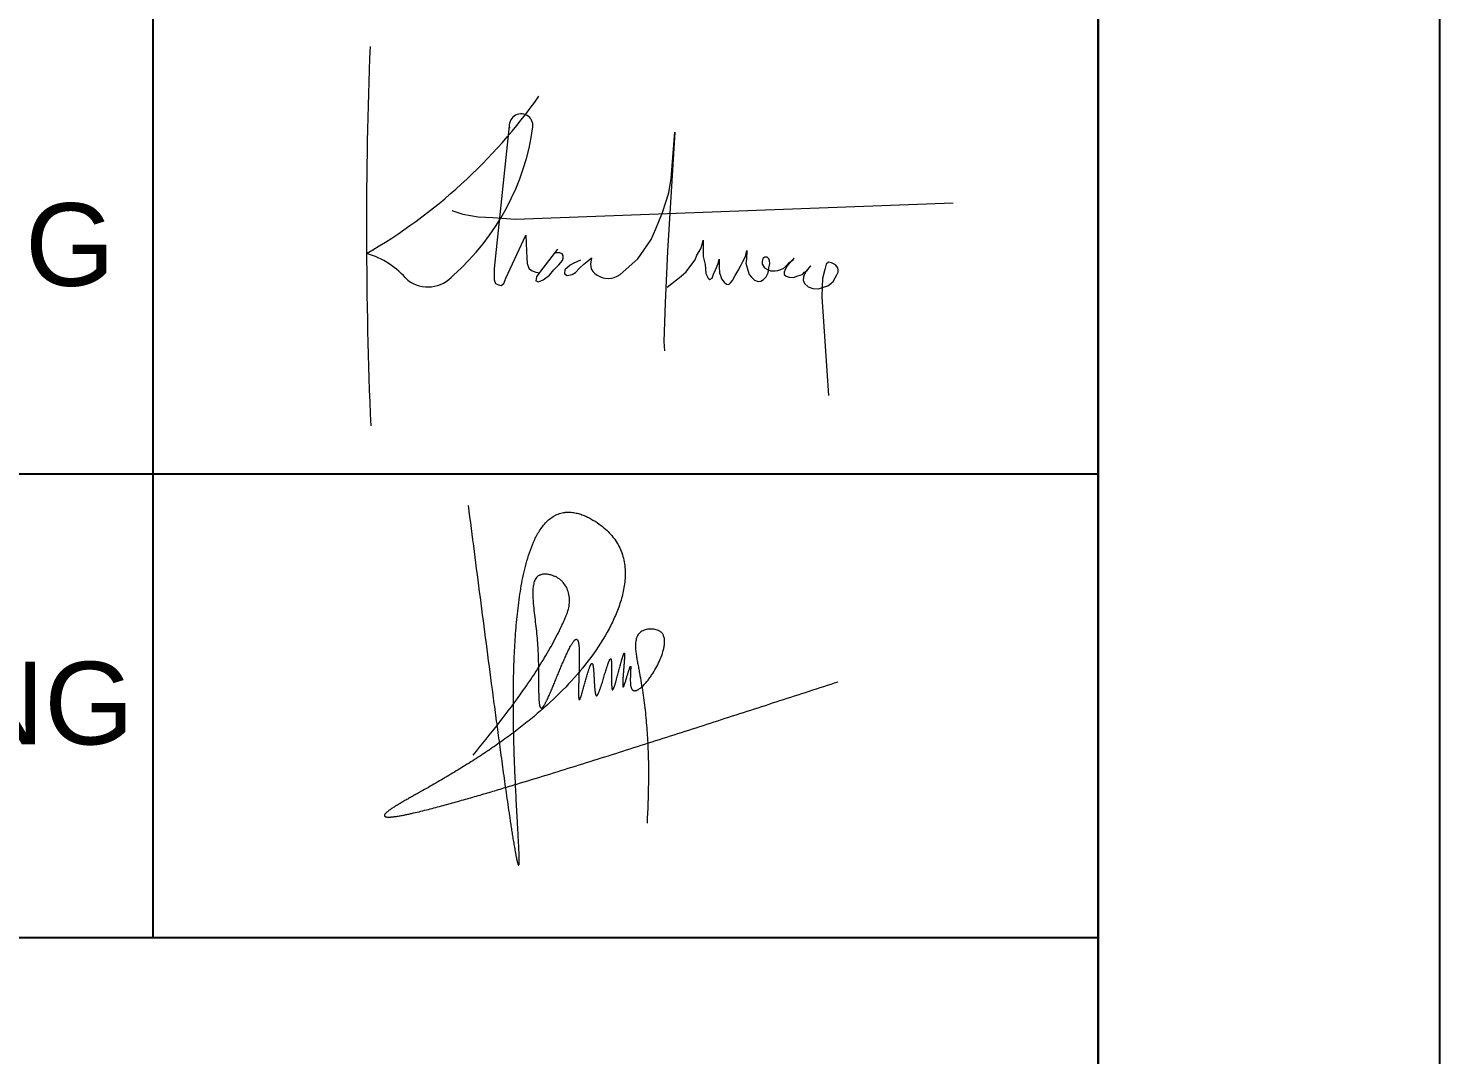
# Model space of a CAD drawing. Header units: millimetres. Extents: x 886808 to 1650903, y -1008069 to 230892.
# Drawn here: x 993824 to 999689, y -503390 to -499125 of the extents above; entities that cross this region are included whole.
import ezdxf

# ---------------------------------------------------------------- set-up
doc = ezdxf.new("R2010")
doc.units = ezdxf.units.MM
for name, color, linetype, lineweight in [('A-Wall', 113, 'Continuous', 30), ('co', 66, 'Continuous', 5), ('G-ANNO-TTLB', 6, 'Continuous', 18), ('hatch', 250, 'Continuous', 0)]:
    doc.layers.add(name, color=color, linetype=linetype, lineweight=lineweight)
doc.layers.add('CUA', color=75, linetype='Continuous')
doc.layers.add('TUONG', color=1, linetype='Continuous')
doc.styles.add('Arial_6', font='arial.ttf', dxfattribs={"height": 1.327769})

msp = doc.modelspace()

# ---------------------------------------------------------------- linework, layer by layer
at = {"layer": 'A-Wall', "linetype": 'Continuous', "transparency": 33554636}
msp.add_line((998270.2, -460913.8), (998270.2, -517271.1), dxfattribs=at)
at = {"layer": 'co', "transparency": 33554636}
for p, q in [((995822.9, -499530.4), (995762.8, -500098)), ((996510.2, -499557.8), (996481, -500051.2)), ((996495.6, -499749.1), (996510.2, -499557.8)), ((996485.8, -499808.8), (996495.6, -499749.1)), ((995849.5, -499918.7), (997667.8, -499851.1)), ((996459, -499890.4), (996485.8, -499808.8)), ((995584.5, -499883.2), (995630.4, -499898.5)), ((995630.4, -499898.5), (995693.2, -499909)), ((995693.2, -499909), (995754.5, -499912.2)), ((995754.5, -499912.2), (995849.5, -499918.7)), ((996432.2, -499958.6), (996459, -499890.4)), ((996412.7, -500002.5), (996432.2, -499958.6)), ((995808.4, -500163.8), (995891.7, -499985.5)), ((995891.7, -499985.5), (995894.1, -500051.4)), ((996382.2, -500047.5), (996412.7, -500002.5)), ((996619.4, -500041.4), (996625, -500023.1)), ((996625, -500023.1), (996628.1, -500006.4)), ((996628.1, -500006.4), (996628.1, -500046.2)), ((995894.1, -500051.4), (995896.4, -500079.6)), ((995896.4, -500079.6), (995897.8, -500103.1)), ((996023.5, -500042.9), (995948.2, -500140.7)), ((996018.3, -500058.9), (996015, -500059.8)), ((996032.5, -500058.4), (996018.3, -500058.9)), ((996029.2, -500108.7), (996043.8, -500090.4)), ((996042.3, -500062.2), (996032.5, -500058.4)), ((996047, -500069.7), (996042.3, -500062.2)), ((996043.8, -500090.4), (996047, -500080.1)), ((996047, -500080.1), (996047, -500069.7)), ((996119.3, -500089.2), (996088.6, -500102.9)), ((996133, -500106.2), (996153.3, -500089.2)), ((996153.3, -500089.2), (996164.2, -500079.8)), ((996164.2, -500079.8), (996160.4, -500105.2)), ((996284.1, -500148.2), (996356.6, -500084.1)), ((996356.6, -500084.1), (996382.2, -500047.5)), ((996481, -500051.2), (996471.2, -500266.8)), ((996569.6, -500122.5), (996594.7, -500087.5)), ((996594.7, -500087.5), (996602.7, -500067.7)), ((996602.7, -500067.7), (996619.4, -500041.4)), ((996628.1, -500046.2), (996628.9, -500074)), ((996628.9, -500074), (996636.9, -500107.4)), ((996690.2, -500103.5), (996695, -500085.2)), ((996695, -500085.2), (996695, -500104.3)), ((996793.7, -500094.7), (996804.9, -500074)), ((996804.9, -500074), (996810.5, -500048.6)), ((996808.1, -500084.4), (996805.7, -500101.1)), ((996810.5, -500048.6), (996808.1, -500084.4)), ((996876.5, -500082), (996874.1, -500093.9)), ((996885.3, -500076.4), (996876.5, -500082)), ((996894.8, -500077.2), (996885.3, -500076.4)), ((996901.2, -500083.6), (996894.8, -500077.2)), ((996904.4, -500092.3), (996901.2, -500083.6)), ((996986.4, -500098.7), (997000.7, -500089.1)), ((997006.3, -500081.2), (996992, -500096.3)), ((997000.7, -500089.1), (997006.3, -500081.2)), ((995762.8, -500098), (995760.8, -500124.1)), ((995760.8, -500124.1), (995760.8, -500149.4)), ((995760.8, -500149.4), (995760.8, -500170.3)), ((995897.8, -500103.1), (995904.4, -500122.9)), ((995904.4, -500122.9), (995914.8, -500131.3)), ((995914.8, -500131.3), (995932.7, -500139.3)), ((995932.7, -500139.3), (995949.6, -500141.2)), ((995948.2, -500140.7), (995936.4, -500158.6)), ((995990.6, -500151.6), (996008, -500129.4)), ((996008, -500129.4), (996029.2, -500108.7)), ((996053.7, -500128.8), (996052.3, -500145.3)), ((996052.3, -500145.3), (996064.1, -500152.4)), ((996076.4, -500109.9), (996053.7, -500128.8)), ((996064.1, -500152.4), (996084.9, -500149.1)), ((996088.6, -500102.9), (996076.4, -500109.9)), ((996084.9, -500149.1), (996097.6, -500140.1)), ((996097.6, -500140.1), (996115.1, -500122.2)), ((996115.1, -500122.2), (996133, -500106.2)), ((996160.4, -500105.2), (996163.7, -500125)), ((996163.7, -500125), (996170.3, -500136.4)), ((996170.3, -500136.4), (996178.3, -500144.4)), ((996178.3, -500144.4), (996187.8, -500151)), ((996271.8, -500155.2), (996284.1, -500148.2)), ((996537.5, -500155), (996557.8, -500137.7)), ((996557.8, -500137.7), (996569.6, -500122.5)), ((996636.9, -500107.4), (996639.3, -500144)), ((996639.3, -500144), (996648.8, -500163.1)), ((996666.4, -500163.1), (996671.9, -500147.2)), ((996671.9, -500147.2), (996679.1, -500128.9)), ((996679.1, -500128.9), (996690.2, -500103.5)), ((996695, -500104.3), (996695, -500118.6)), ((996695, -500118.6), (996696.6, -500141.6)), ((996696.6, -500141.6), (996701.4, -500156.8)), ((996761.9, -500152.8), (996773.8, -500132.1)), ((996773.8, -500132.1), (996784.2, -500114.6)), ((996784.2, -500114.6), (996793.7, -500094.7)), ((996805.7, -500101.1), (996813.6, -500130.5)), ((996813.6, -500130.5), (996819.2, -500148)), ((996819.2, -500148), (996828.8, -500159.9)), ((996874.1, -500093.9), (996874.1, -500105)), ((996874.1, -500105), (996883.7, -500120.2)), ((996883.7, -500120.2), (996896.4, -500128.1)), ((996890.1, -500157.6), (996898.8, -500141.6)), ((996896.4, -500128.1), (996908.4, -500133.7)), ((996898.8, -500141.6), (996901.2, -500121.8)), ((996901.2, -500121.8), (996905.2, -500102.7)), ((996905.2, -500102.7), (996904.4, -500092.3)), ((996908.4, -500133.7), (996927.5, -500133.7)), ((996927.5, -500133.7), (996939.4, -500131.3)), ((996939.4, -500131.3), (996951.4, -500127.3)), ((996951.4, -500127.3), (996963.3, -500121.8)), ((996963.3, -500121.8), (996974.5, -500110.6)), ((996970.5, -500124.9), (996964.9, -500139.3)), ((996964.9, -500139.3), (996964.9, -500148.8)), ((996964.9, -500148.8), (996972.9, -500156)), ((996977.6, -500112.2), (996970.5, -500124.9)), ((996974.5, -500110.6), (996986.4, -500098.7)), ((996992, -500096.3), (996977.6, -500112.2)), ((997022.2, -500154.4), (997041.3, -500148.8)), ((997041.3, -500148.8), (997050.1, -500139.3)), ((997048.5, -500149.6), (997045.3, -500159.1)), ((997057.2, -500131.3), (997048.5, -500149.6)), ((997050.1, -500139.3), (997060.4, -500131.3)), ((997075.6, -500112.2), (997057.2, -500131.3)), ((997060.4, -500131.3), (997069.2, -500121)), ((997069.2, -500121), (997075.6, -500112.2)), ((997133.7, -500128.1), (997124.9, -500165.5)), ((997140, -500105.8), (997133.7, -500128.1)), ((997148.8, -500097.1), (997140, -500105.8)), ((997162.3, -500099.5), (997148.8, -500097.1)), ((997178.3, -500108.2), (997162.3, -500099.5)), ((997177.5, -500162.3), (997183.8, -500150.4)), ((997187.8, -500120.2), (997178.3, -500108.2)), ((997183.8, -500150.4), (997189.4, -500139.3)), ((997189.4, -500130.5), (997187.8, -500120.2)), ((997189.4, -500139.3), (997189.4, -500130.5)), ((995760.8, -500170.3), (995766, -500186.4)), ((995766, -500186.4), (995778.8, -500192)), ((995778.8, -500192), (995789.1, -500193.9)), ((995789.1, -500193.9), (995799.9, -500185.9)), ((995799.9, -500185.9), (995808.4, -500163.8)), ((995936.4, -500158.6), (995933.6, -500175.5)), ((995933.6, -500175.5), (995944.4, -500179.3)), ((995944.4, -500179.3), (995964.2, -500170.4)), ((995964.2, -500170.4), (995990.6, -500151.6)), ((996187.8, -500151), (996198.6, -500156.2)), ((996198.6, -500156.2), (996208.5, -500161.4)), ((996208.5, -500161.4), (996219.9, -500163.7)), ((996219.9, -500163.7), (996235.9, -500164.7)), ((996235.9, -500164.7), (996248.2, -500163.2)), ((996248.2, -500163.2), (996259.1, -500161.4)), ((996259.1, -500161.4), (996271.8, -500155.2)), ((996479, -500201.7), (996537.5, -500155)), ((996648.8, -500163.1), (996656, -500169.5)), ((996656, -500169.5), (996666.4, -500163.1)), ((996701.4, -500156.8), (996705.4, -500166.3)), ((996705.4, -500166.3), (996715.7, -500180.6)), ((996715.7, -500180.6), (996725.3, -500188.6)), ((996725.3, -500188.6), (996735.6, -500189.4)), ((996735.6, -500189.4), (996742.8, -500183.8)), ((996742.8, -500183.8), (996749.9, -500173.5)), ((996749.9, -500173.5), (996761.9, -500152.8)), ((996828.8, -500159.9), (996842.3, -500171.9)), ((996842.3, -500171.9), (996857.4, -500178.2)), ((996857.4, -500178.2), (996868.6, -500176.6)), ((996868.6, -500176.6), (996879.7, -500169.5)), ((996879.7, -500169.5), (996890.1, -500157.6)), ((996972.9, -500156), (996986.4, -500159.9)), ((996986.4, -500159.9), (997003.9, -500160.7)), ((997003.9, -500160.7), (997022.2, -500154.4)), ((997045.3, -500159.1), (997044.5, -500172.7)), ((997044.5, -500172.7), (997049.3, -500186.2)), ((997049.3, -500186.2), (997064.4, -500199.7)), ((997064.4, -500199.7), (997084.3, -500206.9)), ((997084.3, -500206.9), (997108.2, -500208.5)), ((997108.2, -500208.5), (997132.9, -500199.7)), ((997123.3, -500199.7), (997121.7, -500241.1)), ((997124.9, -500165.5), (997123.3, -500199.7)), ((997132.9, -500199.7), (997146.4, -500195.7)), ((997146.4, -500195.7), (997158.4, -500185.4)), ((997158.4, -500185.4), (997168.7, -500177.4)), ((997168.7, -500177.4), (997177.5, -500162.3)), ((996471.2, -500266.8), (996464.8, -500426.4)), ((997121.7, -500241.1), (997149.9, -500651.1)), ((996464.8, -500426.4), (996467.3, -500466.1))]:
    msp.add_line(p, q, dxfattribs=at)
for centre, radius, start, end in [((1014449.5, -499956.8), 19219.8, 177.7463, 182.44478), ((994098.7, -498100.7), 2263.5, 299.98712, 324.71517), ((995872.1, -499530.4), 49.2, 354.1456, 191.63233), ((994930.4, -499399.9), 999.9, 311.32961, 352.20761), ((995128.6, -500405), 358.4, 40.52329, 73.55315), ((995484.7, -500062.3), 138.1, 232.68133, 320.14702)]:
    msp.add_arc(centre, radius, start, end, dxfattribs=at)
at = {"layer": 'CUA', "color": 4, "transparency": 33554636}
for p, q in [((994342.3, -495196.8), (994342.3, -502903.1)), ((983536.3, -500976.5), (998270.2, -500976.5)), ((983536.3, -502903.1), (998270.2, -502903.1))]:
    msp.add_line(p, q, dxfattribs=at)
at = {"layer": 'Defpoints', "transparency": 33554636}
msp.add_lwpolyline([(915979, -518689.9), (999689.1, -518689.9), (999689.1, -459495), (915979, -459495)], close=True, dxfattribs=at)
at = {"layer": 'G-ANNO-TTLB', "lineweight": 9, "transparency": 33554636}
for points, knots in [([(995652.2, -501107.8), (995660.4, -501171.5), (995676.8, -501299), (995701.5, -501490.1), (995726.4, -501681.2), (995747.3, -501840.4), (995764.2, -501967.8), (995777, -502063.3), (995790, -502158.8), (995801, -502238.3), (995809.9, -502301.9), (995816.7, -502349.6), (995822.6, -502389.4), (995827.3, -502421.1), (995830.9, -502444.9), (995834.6, -502468.8), (995837.7, -502488.6), (995840.3, -502504.4), (995842.3, -502516.3), (995844.3, -502528.2), (995846.4, -502540.1), (995848.2, -502550), (995849.6, -502557.8), (995850.8, -502563.7), (995851.8, -502568.6), (995852.6, -502572.6), (995853.2, -502575.5), (995853.8, -502578.5), (995854.4, -502581.5), (995855.1, -502584.5), (995855.7, -502586.9), (995856.2, -502588.7), (995856.7, -502590.1), (995857.2, -502591.5), (995857.6, -502592.9), (995858, -502594.3), (995858.3, -502595.6), (995858.5, -502596.5), (995858.6, -502597.1), (995858.7, -502597.6), (995858.8, -502598.3), (995859, -502599.1), (995859.2, -502599.9), (995859.5, -502600.6), (995859.8, -502601.1), (995860.2, -502601.4), (995860.5, -502601.7), (995860.8, -502601.8), (995861.3, -502602), (995861.9, -502602.1), (995862.3, -502602), (995862.6, -502601.9), (995862.9, -502601.7), (995863.1, -502601.4), (995863.3, -502600.8), (995863.4, -502600), (995863.5, -502599), (995863.4, -502598.2), (995863.4, -502597.6), (995863.4, -502597), (995863.4, -502596.3), (995863.5, -502595.4), (995863.5, -502594.4), (995863.6, -502593.1), (995863.8, -502591.2), (995864.1, -502589), (995864.2, -502586.2), (995864.3, -502583.2), (995864.3, -502580.1), (995864.2, -502577), (995864.2, -502573.9), (995864.1, -502569.9), (995864, -502565), (995863.8, -502557.2), (995863.5, -502547.4), (995863, -502535.6), (995862.2, -502519.9), (995861.2, -502500.3), (995859.9, -502476.7), (995858.6, -502453.2), (995856.9, -502421.8), (995854.7, -502382.6), (995852.2, -502335.5), (995849.8, -502288.4), (995847.6, -502241.3), (995845, -502178.5), (995842.3, -502100), (995840.3, -502005.7), (995839.7, -501911.4), (995840.8, -501817.2), (995843.9, -501722.9), (995849.5, -501628.8), (995858.5, -501534.9), (995871.8, -501441.5), (995888.1, -501364.6), (995906.1, -501304.3), (995922.8, -501260.2), (995944.1, -501218), (995971.7, -501179.5), (996002.2, -501153.9), (996031.2, -501141), (996048.3, -501137.3), (996059.6, -501136.2), (996066.4, -501135.9), (996078.3, -501135.9), (996095.3, -501138), (996115.1, -501142.9), (996134.4, -501149.9), (996152.9, -501158.5), (996176.8, -501171.6), (996202.1, -501188.8), (996228.1, -501210.8), (996249.4, -501232.8), (996267.9, -501257.2), (996287.8, -501292.9), (996303, -501342.1), (996306.3, -501403.5), (996298.1, -501464.3), (996281.4, -501523.2), (996258.5, -501579.9), (996218.3, -501658.9), (996153.5, -501755.6), (996059, -501864.1), (995971.7, -501946.1), (995898.2, -502007.4), (995841.5, -502051.5), (995783.4, -502093.7), (995724.2, -502134.3), (995664, -502173.4), (995613.1, -502204.9), (995572.1, -502229.5), (995541.1, -502247.7), (995510.1, -502265.7), (995478.9, -502283.5), (995452.9, -502298.3), (995432, -502310), (995416.4, -502318.8), (995400.8, -502327.7), (995385.2, -502336.6), (995372.3, -502344.1), (995362, -502350.2), (995352.3, -502356), (995342.9, -502361.8), (995334, -502367.5), (995327.4, -502372), (995322.1, -502375.9), (995317.9, -502379.1), (995314.8, -502381.7), (995312.3, -502383.9), (995310.4, -502385.7), (995309, -502387.1), (995307.7, -502388.6), (995306.5, -502390.2), (995305.3, -502391.9), (995304.5, -502393.4), (995304.1, -502394.7), (995304, -502395.5), (995304, -502396.2), (995304.1, -502396.8), (995304.5, -502398), (995305.4, -502399.4), (995307.1, -502400.6), (995308.7, -502401.2), (995310, -502401.5), (995311.3, -502401.8), (995312.9, -502402.1), (995314.9, -502402.4), (995316.9, -502402.5), (995319.5, -502402.7), (995322.8, -502402.7), (995326.8, -502402.6), (995330.8, -502402.3), (995334.8, -502402), (995340.1, -502401.5), (995346.7, -502400.7), (995354.5, -502399.6), (995362.4, -502398.3), (995370.3, -502397), (995380.7, -502395), (995393.7, -502392.5), (995409.3, -502389.1), (995430, -502384.5), (995455.9, -502378.3), (995486.8, -502370.6), (995517.6, -502362.6), (995558.6, -502351.6), (995609.8, -502337.4), (995671.1, -502320), (995732.3, -502302.1), (995793.3, -502284), (995874.7, -502259.5), (995976.3, -502228.5), (996098, -502190.6), (996219.5, -502152.4), (996341, -502113.9), (996502.9, -502062.3), (996705.1, -501997.3), (996947.6, -501918.9), (997109.2, -501866.4), (997190, -501840.2)], [0, 0, 0, 0, 1.008032, 2.016064, 3.024096, 4.032127, 4.536143, 5.040159, 5.544175, 6.048191, 6.300199, 6.552207, 6.804215, 6.930219, 7.056223, 7.182227, 7.308231, 7.371233, 7.434235, 7.497237, 7.560239, 7.623241, 7.654742, 7.686243, 7.717744, 7.733494, 7.749245, 7.764995, 7.780746, 7.796496, 7.812247, 7.820122, 7.827997, 7.835873, 7.843748, 7.851623, 7.859498, 7.863436, 7.865405, 7.867374, 7.871311, 7.875249, 7.879186, 7.883124, 7.887062, 7.889031, 7.890999, 7.892968, 7.894937, 7.898875, 7.900843, 7.902812, 7.904781, 7.90675, 7.910687, 7.914625, 7.918563, 7.9225, 7.924469, 7.926438, 7.930376, 7.934313, 7.938251, 7.946126, 7.954001, 7.969752, 7.985502, 8.001253, 8.017003, 8.032754, 8.048504, 8.064255, 8.095078, 8.125902, 8.187549, 8.249197, 8.310844, 8.434139, 8.557433, 8.680728, 8.804022, 9.050612, 9.297201, 9.54379, 9.790379, 10.036968, 10.530147, 11.023325, 11.516504, 12.009682, 12.50286, 12.996039, 13.489217, 13.982396, 14.475574, 14.722163, 14.968752, 15.215342, 15.461931, 15.70852, 15.831815, 15.955109, 15.981789, 16.008468, 16.061827, 16.168545, 16.275263, 16.381981, 16.488699, 16.595417, 16.808853, 16.968639, 17.128424, 17.28821, 17.447996, 17.767568, 18.08714, 18.406711, 18.726283, 19.045855, 19.365426, 20.116469, 20.867512, 21.618554, 21.994075, 22.369597, 22.745118, 23.120639, 23.49616, 23.871682, 24.059442, 24.247203, 24.434964, 24.622724, 24.810485, 24.904365, 24.998245, 25.092126, 25.186006, 25.279886, 25.326827, 25.373767, 25.457087, 25.498748, 25.540408, 25.582069, 25.602899, 25.623729, 25.644559, 25.654974, 25.665389, 25.675805, 25.68622, 25.696635, 25.70705, 25.712257, 25.717465, 25.720069, 25.722672, 25.72788, 25.738295, 25.74871, 25.759125, 25.764333, 25.76954, 25.779955, 25.790371, 25.800786, 25.811201, 25.832031, 25.852861, 25.873691, 25.894522, 25.915352, 25.957012, 25.998673, 26.040333, 26.081993, 26.123654, 26.206974, 26.290295, 26.373616, 26.540258, 26.706899, 26.873541, 27.040182, 27.373465, 27.706748, 28.040031, 28.373315, 28.706598, 29.373164, 30.03973, 30.706296, 31.372862, 32.039429, 33.372561, 34.705693, 36.038826, 36.038826, 36.038826, 36.038826]), ([(995672.7, -502146), (995708.6, -502101.5), (995780.5, -502012.6), (995866.6, -501898.5), (995930.8, -501803.9), (995968.5, -501743.2), (995996.9, -501693.5), (996017.2, -501655.8), (996033.3, -501623.9), (996045.6, -501598.1), (996052.6, -501583), (996057.2, -501572.2), (996060.6, -501563.6), (996066.2, -501548.4), (996072.2, -501526.1), (996074.4, -501498.3), (996070.3, -501471.7), (996060.9, -501447.6), (996049.4, -501430.4), (996037.8, -501418.6), (996028, -501411), (996017.3, -501404.9), (996005.1, -501399.6), (995991.5, -501395.6), (995979.1, -501393.6), (995969.1, -501393.3), (995961.6, -501393.9), (995955.4, -501395.2), (995950.7, -501396.9), (995945.5, -501399.3), (995939.2, -501403.8), (995933, -501411.3), (995928.5, -501419.9), (995924.3, -501432.1), (995921.6, -501448), (995920.5, -501467.3), (995920.8, -501486.6), (995922.3, -501512.3), (995925.4, -501544.3), (995929.9, -501582.7), (995934.5, -501621), (995938.5, -501659.4), (995941.4, -501696.2), (995943, -501731.2), (995943.9, -501764.6), (995944.3, -501792.4), (995944.4, -501814.6), (995944.5, -501831.3), (995944.6, -501848), (995944.7, -501864.6), (995944.9, -501881.3), (995945.2, -501895.2), (995945.6, -501906.3), (995946, -501913.2), (995946.4, -501918.8), (995946.7, -501922.9), (995947.1, -501927.1), (995947.6, -501931.2), (995948.2, -501934.7), (995948.7, -501937.4), (995949.2, -501939.4), (995949.7, -501941.4), (995950.2, -501943.1), (995950.7, -501944.4), (995951.3, -501945.7), (995952.1, -501947.2), (995953.3, -501948.6), (995954.5, -501949.4), (995955.5, -501949.7), (995956.5, -501949.7), (995957.5, -501949.5), (995958.5, -501949), (995959.7, -501948.3), (995960.8, -501947.4), (995961.7, -501946.4), (995962.7, -501945.3), (995963.8, -501944), (995965.1, -501942.2), (995966.5, -501940.2), (995968.3, -501937.4), (995970.5, -501933.8), (995972.9, -501929.3), (995975.3, -501924.8), (995977.6, -501920.3), (995980.6, -501914.2), (995984.2, -501906.6), (995988.4, -501897.4), (995992.4, -501888.1), (995996.5, -501878.8), (996001.8, -501866.3), (996008.3, -501850.7), (996016, -501831.9), (996023.7, -501813.2), (996031.4, -501794.4), (996039.2, -501775.7), (996047.1, -501757), (996053.9, -501741.5), (996059.4, -501729.1), (996063.7, -501719.9), (996068, -501710.8), (996072.6, -501701.7), (996076.5, -501694.2), (996079.8, -501688.3), (996082.4, -501683.9), (996085.1, -501679.6), (996087.9, -501675.4), (996090.5, -501672.1), (996092.7, -501669.5), (996094.5, -501667.7), (996096.1, -501666.3), (996097.5, -501665.4), (996098.7, -501664.7), (996099.7, -501664.3), (996100.5, -501664.1), (996101.1, -501664), (996101.7, -501664), (996102.6, -501664.1), (996103.6, -501664.4), (996104.8, -501665.1), (996105.7, -501665.9), (996106.5, -501666.9), (996107.2, -501668), (996107.7, -501669.2), (996108.4, -501670.8), (996109, -501672.6), (996109.6, -501674.7), (996110.2, -501677.2), (996110.9, -501680.4), (996111.5, -501684.3), (996112.1, -501689.5), (996112.7, -501696), (996113.2, -501703.8), (996113.6, -501711.7), (996113.8, -501719.5), (996113.9, -501727.4), (996114, -501737.8), (996113.9, -501750.9), (996113.6, -501771.9), (996113, -501792.8), (996112.4, -501813.7), (996111.9, -501829.4), (996111.4, -501842.5), (996111.1, -501852.9), (996110.9, -501860.8), (996110.8, -501868.6), (996110.6, -501876.5), (996110.6, -501884.3), (996110.6, -501890.8), (996110.7, -501895.4), (996110.8, -501898.1), (996110.8, -501900), (996110.9, -501902), (996111.1, -501903.6), (996111.2, -501904.9), (996111.3, -501906.1), (996111.5, -501907.4), (996111.7, -501908.7), (996111.8, -501909.5), (996111.9, -501910.2), (996112, -501910.7), (996112, -501911.2), (996112.1, -501912), (996112.2, -501912.9), (996112.5, -501913.8), (996113.1, -501914.5), (996114, -501914.8), (996114.6, -501914.8), (996114.9, -501914.7), (996115.2, -501914.6), (996115.5, -501914.4), (996115.9, -501914.1), (996116.2, -501913.7), (996116.5, -501913.1), (996116.8, -501912.4), (996117.1, -501911.7), (996117.3, -501911), (996117.6, -501910.2), (996118, -501909.3), (996118.4, -501908.3), (996118.9, -501907.2), (996119.3, -501906.1), (996119.8, -501905), (996120.4, -501903.5), (996121.1, -501901.6), (996122.1, -501898.4), (996123.3, -501894.3), (996124.8, -501889.5), (996126.2, -501884.7), (996128.1, -501878.3), (996130.3, -501870.2), (996133, -501860.6), (996135.6, -501850.9), (996138.3, -501841.2), (996141, -501831.5), (996143.7, -501821.9), (996146.5, -501812.2), (996148.8, -501804.2), (996150.8, -501797.8), (996152.4, -501793.1), (996154, -501788.3), (996155.6, -501783.5), (996157, -501779.5), (996158.3, -501776.5), (996159.4, -501774.3), (996160.3, -501772.5), (996161, -501770.9), (996161.4, -501769.9), (996161.8, -501769.1), (996162.2, -501768.3), (996162.7, -501767.3), (996163.2, -501766.4), (996163.8, -501765.7), (996164.3, -501765.4), (996164.8, -501765), (996165.6, -501764.8), (996166.7, -501764.7), (996168, -501765), (996168.8, -501765.8), (996169.4, -501766.9), (996169.7, -501768.3), (996170, -501769.7), (996170.2, -501770.9), (996170.5, -501772.1), (996170.8, -501773.5), (996171.1, -501775.3), (996171.5, -501777.3), (996172, -501780.1), (996172.4, -501783.7), (996172.8, -501788.1), (996173.2, -501792.5), (996173.5, -501796.8), (996173.8, -501801.1), (996174.2, -501806.9), (996174.6, -501814.1), (996175.1, -501822.8), (996175.5, -501831.5), (996176, -501840.2), (996176.4, -501848.9), (996177, -501857.6), (996177.5, -501864.8), (996178, -501870.6), (996178.4, -501874.9), (996178.9, -501879.3), (996179.5, -501882.9), (996179.9, -501885.8), (996180.3, -501887.9), (996180.7, -501889.9), (996181.1, -501891.6), (996181.5, -501893), (996181.9, -501894.1), (996182.3, -501895.2), (996182.8, -501896.4), (996183.3, -501897.2), (996183.8, -501897.8), (996184.2, -501898.1), (996184.5, -501898.3), (996184.8, -501898.4), (996185.1, -501898.4), (996185.5, -501898.4), (996186.2, -501898.2), (996187.1, -501897.7), (996188.4, -501896.7), (996189.7, -501895.2), (996190.6, -501893.7), (996191.3, -501892.4), (996191.7, -501891.4), (996192.2, -501890.3), (996193, -501888.7), (996194.3, -501885.9), (996196.1, -501881.8), (996198.1, -501876.8), (996199.9, -501871.8), (996201.6, -501866.8), (996203.3, -501861.8), (996205, -501856.7), (996207.2, -501849.9), (996209.9, -501841.5), (996213, -501831.3), (996216, -501821.1), (996219.1, -501810.9), (996222.2, -501800.7), (996224.8, -501792.2), (996226.9, -501785.5), (996228.5, -501780.4), (996230.1, -501775.3), (996231.8, -501770.2), (996233.2, -501766), (996234.4, -501762.7), (996235.3, -501760.2), (996236.4, -501757.8), (996237.3, -501755.8), (996238, -501754.2), (996238.5, -501752.9), (996238.9, -501751.9), (996239.2, -501751), (996239.5, -501750.1), (996239.9, -501749.1), (996240.5, -501747.8), (996241.2, -501746.7), (996242.6, -501745.6), (996244.7, -501745), (996245.8, -501746), (996246.3, -501747.3), (996246.5, -501748.6), (996246.6, -501749.7), (996246.6, -501750.5), (996246.7, -501751.2), (996246.8, -501752.2), (996247, -501753.8), (996247.3, -501755.9), (996247.5, -501758.2), (996247.7, -501760.3), (996247.9, -501762.3), (996248, -501764.4), (996248.1, -501767.2), (996248.1, -501770.8), (996248.2, -501775), (996248.2, -501779.2), (996248.3, -501784.7), (996248.3, -501791.6), (996248.2, -501800), (996248.2, -501808.3), (996248.1, -501816.7), (996248, -501825), (996248, -501833.4), (996248, -501840.3), (996248.1, -501845.8), (996248.2, -501850), (996248.3, -501854.3), (996248.4, -501857.8), (996248.6, -501860.5), (996248.7, -501862.5), (996248.9, -501864.3), (996249.1, -501866), (996249.3, -501867.4), (996249.5, -501868.5), (996249.6, -501869.5), (996249.8, -501870.3), (996249.9, -501871.2), (996250.2, -501872.2), (996250.5, -501873.1), (996250.9, -501873.6), (996251.1, -501873.8), (996251.4, -501873.9), (996251.6, -501874), (996252, -501873.9), (996252.4, -501873.7), (996253.1, -501873.3), (996254.2, -501872.4), (996255.3, -501870.9), (996256.1, -501869.3), (996256.5, -501868.1), (996256.8, -501867.1), (996257.2, -501866.1), (996257.6, -501864.8), (996258.5, -501862.6), (996259.6, -501859.8), (996260.7, -501856.9), (996261.8, -501853.6), (996263.1, -501849.5), (996264.6, -501844.5), (996266.1, -501839.6), (996267.5, -501834.6), (996269.4, -501828), (996271.8, -501819.6), (996274.5, -501809.6), (996277.1, -501799.6), (996279.8, -501789.6), (996282.4, -501779.6), (996284.6, -501771.2), (996286.4, -501764.6), (996287.8, -501759.6), (996289.2, -501754.6), (996290.6, -501749.6), (996291.7, -501745.4), (996292.6, -501742), (996293.3, -501739.5), (996294, -501737.5), (996294.6, -501735.9), (996295.2, -501734.3), (996295.9, -501732.4), (996296.8, -501729.9), (996297.3, -501727.8), (996297.7, -501725.9), (996297.9, -501724.8), (996298.2, -501724), (996298.5, -501723.4), (996298.9, -501722.9), (996299.3, -501722.5), (996299.7, -501722.3), (996300.1, -501722.1), (996300.7, -501721.9), (996301.3, -501721.8), (996301.7, -501722), (996302, -501722.4), (996302.1, -501723), (996302.2, -501723.7), (996302.1, -501724.8), (996302, -501726), (996301.8, -501727.1), (996301.7, -501728.2), (996301.7, -501729.4), (996301.6, -501730.8), (996301.6, -501732), (996301.7, -501733.6), (996301.8, -501735.1), (996301.8, -501736.7), (996301.8, -501738.3), (996301.7, -501740.4), (996301.5, -501743.7), (996301.2, -501747.7), (996300.8, -501752.3), (996300.5, -501756.8), (996300.1, -501762.7), (996299.6, -501770.1), (996298.6, -501782.1), (996297.6, -501794.1), (996296.7, -501806), (996296, -501815), (996295.5, -501822.4), (996295.2, -501828.4), (996294.9, -501833), (996294.6, -501837.6), (996294.4, -501841.4), (996294.3, -501844.3), (996294.4, -501846.4), (996294.5, -501848.5), (996294.6, -501850.6), (996294.6, -501852.4), (996294.6, -501854.1), (996294.6, -501855.2), (996294.5, -501856.1), (996294.4, -501857), (996294.3, -501858.2), (996294.4, -501859.5), (996294.7, -501860.4), (996295.1, -501860.8), (996295.6, -501861.1), (996296.6, -501861.1), (996297.6, -501860.8), (996298.2, -501860.4), (996298.7, -501859.9), (996299.2, -501859.2), (996299.7, -501858.1), (996300, -501856.9), (996300.2, -501855.9), (996300.4, -501855.1), (996300.6, -501854.3), (996300.8, -501853.3), (996301.2, -501852.2), (996301.6, -501850.8), (996302.3, -501849), (996303.2, -501847), (996304, -501845), (996304.8, -501842.9), (996305.5, -501840.8), (996306.3, -501838.5), (996307.1, -501835.9), (996307.9, -501833.1), (996308.7, -501830.3), (996309.8, -501826.6), (996311.2, -501822), (996312.9, -501816.5), (996314.6, -501811), (996316.2, -501805.5), (996317.7, -501800.7), (996318.8, -501796.9), (996319.7, -501794), (996320.6, -501791.3), (996321.4, -501788.9), (996322.1, -501787), (996322.7, -501785.4), (996323.2, -501784), (996323.7, -501782.5), (996324.2, -501781.1), (996324.6, -501779.8), (996324.9, -501778.8), (996325.3, -501777.8), (996325.6, -501777), (996325.9, -501776.6), (996326.1, -501776.3), (996326.3, -501776.2), (996326.5, -501776.2), (996326.6, -501776.3), (996326.7, -501776.4), (996326.9, -501776.6), (996327.1, -501777), (996327.4, -501777.6), (996327.8, -501778.7), (996328, -501780), (996328, -501781.5), (996327.9, -501782.9), (996327.7, -501784), (996327.6, -501784.9), (996327.5, -501785.9), (996327.4, -501787), (996327.3, -501788.9), (996327.2, -501791.4), (996327.2, -501794.3), (996327.1, -501798.2), (996326.8, -501802.9), (996326.5, -501808.5), (996326.2, -501814), (996326, -501819.6), (996325.9, -501825.1), (996325.8, -501830.7), (996325.9, -501838), (996326.1, -501845.4), (996326.8, -501852.8), (996327.5, -501857.3), (996328.3, -501860.9), (996329.2, -501864.5), (996330.5, -501868), (996332.4, -501871.2), (996334.2, -501873.4), (996335.9, -501874.9), (996337.5, -501875.9), (996339.2, -501876.7), (996341.5, -501877.4), (996344.3, -501877.6), (996347, -501877.4), (996349.5, -501876.8), (996351.8, -501876.1), (996354.4, -501875.1), (996357.5, -501873.6), (996361.1, -501871.4), (996365.8, -501868.3), (996371.2, -501864), (996379.5, -501856.4), (996389.1, -501846.3), (996399.7, -501833.3), (996409.7, -501819.8), (996422.1, -501801.2), (996436.2, -501777.1), (996450.7, -501746.9), (996460.3, -501720.6), (996465.8, -501698.9), (996468.3, -501682.3), (996468.5, -501665.5), (996465.9, -501652.7), (996462, -501644.6), (996459.2, -501640.2), (996455.9, -501636.3), (996452, -501632.9), (996447.7, -501630), (996441.6, -501626.8), (996433.5, -501623.9), (996423.4, -501622), (996413.1, -501621.2), (996402.8, -501621.7), (996392.7, -501623.3), (996382.9, -501626), (996373.6, -501630.3), (996365.4, -501636.3), (996358.7, -501644), (996353.8, -501652.9), (996350.5, -501662.5), (996348.5, -501672.4), (996347.2, -501685.9), (996347.4, -501702.7), (996349.5, -501722.9), (996352.6, -501742.9), (996356.3, -501763), (996360.2, -501783.3), (996365.4, -501810.7), (996373.7, -501858.7), (996383.9, -501927.6), (996392.9, -502010.7), (996400.7, -502121.9), (996402.4, -502261.3), (996397.8, -502372.6), (996395.5, -502428.3)], [0, 0, 0, 0, 0.896928, 1.793857, 2.242321, 2.690785, 2.915017, 3.139249, 3.363482, 3.475598, 3.587714, 3.623948, 3.660183, 3.732652, 3.87759, 4.022529, 4.167467, 4.296661, 4.425855, 4.490452, 4.555049, 4.619646, 4.684243, 4.762728, 4.841213, 4.880455, 4.919697, 4.95894, 4.978561, 4.998182, 5.048668, 5.099154, 5.14964, 5.200127, 5.301099, 5.402071, 5.503043, 5.604015, 5.805959, 6.007904, 6.209848, 6.411792, 6.613737, 6.788186, 6.962635, 7.137085, 7.224309, 7.311534, 7.398759, 7.485983, 7.573208, 7.660433, 7.704045, 7.747657, 7.769463, 7.79127, 7.813076, 7.834882, 7.856688, 7.867591, 7.878494, 7.889397, 7.9003, 7.905752, 7.911204, 7.922107, 7.93301, 7.938461, 7.943913, 7.949364, 7.954816, 7.960267, 7.965719, 7.976622, 7.982074, 7.987525, 7.998428, 8.009331, 8.022597, 8.035864, 8.062396, 8.088928, 8.11546, 8.141992, 8.168525, 8.221589, 8.274653, 8.327718, 8.380782, 8.433847, 8.539975, 8.646104, 8.752233, 8.858362, 8.964491, 9.070619, 9.176748, 9.229812, 9.282877, 9.335941, 9.389006, 9.44207, 9.468602, 9.495134, 9.521667, 9.548199, 9.574731, 9.587997, 9.601263, 9.614529, 9.621162, 9.627795, 9.634429, 9.637745, 9.641062, 9.644378, 9.647695, 9.654328, 9.660961, 9.667594, 9.674227, 9.68086, 9.687493, 9.694126, 9.707392, 9.717655, 9.727918, 9.748444, 9.76897, 9.789496, 9.830547, 9.871599, 9.912651, 9.953703, 9.994755, 10.035806, 10.11791, 10.200013, 10.364221, 10.446324, 10.528428, 10.610531, 10.651583, 10.692635, 10.733687, 10.774738, 10.81579, 10.856842, 10.877368, 10.887631, 10.897894, 10.908157, 10.91842, 10.923551, 10.928682, 10.938945, 10.944077, 10.949208, 10.951774, 10.95434, 10.956906, 10.959471, 10.964603, 10.969734, 10.974866, 10.979997, 10.982563, 10.983846, 10.985129, 10.987694, 10.99026, 10.992826, 10.995392, 11.000523, 11.003089, 11.005655, 11.010786, 11.015918, 11.021049, 11.027611, 11.034173, 11.040736, 11.047298, 11.060422, 11.073546, 11.099795, 11.126044, 11.152293, 11.178542, 11.231039, 11.283537, 11.336034, 11.388532, 11.441029, 11.493527, 11.546024, 11.598522, 11.62477, 11.651019, 11.677268, 11.703517, 11.729765, 11.74289, 11.756014, 11.769139, 11.775701, 11.782263, 11.785544, 11.788825, 11.795387, 11.801949, 11.805231, 11.808512, 11.811793, 11.815074, 11.821636, 11.828198, 11.83476, 11.841323, 11.847885, 11.854447, 11.861009, 11.866699, 11.872388, 11.883767, 11.895147, 11.906526, 11.929284, 11.952042, 11.9748, 11.997559, 12.020317, 12.043075, 12.088592, 12.134108, 12.179625, 12.225141, 12.270658, 12.316174, 12.361691, 12.384449, 12.407207, 12.429966, 12.452724, 12.464103, 12.475482, 12.486861, 12.49824, 12.50393, 12.50962, 12.515309, 12.520999, 12.526688, 12.529533, 12.532378, 12.535223, 12.536645, 12.538067, 12.540912, 12.543757, 12.549447, 12.555136, 12.566515, 12.577894, 12.583584, 12.589274, 12.596235, 12.603196, 12.617118, 12.644962, 12.672807, 12.700651, 12.728495, 12.75634, 12.784184, 12.812028, 12.867717, 12.923406, 12.979095, 13.034783, 13.090472, 13.146161, 13.174005, 13.20185, 13.229694, 13.257538, 13.285383, 13.299305, 13.313227, 13.327149, 13.341072, 13.348033, 13.354994, 13.361955, 13.365435, 13.368916, 13.375877, 13.382838, 13.389799, 13.39676, 13.410682, 13.417644, 13.424605, 13.431566, 13.435046, 13.438527, 13.442007, 13.445488, 13.452449, 13.466371, 13.480293, 13.491199, 13.502104, 13.51301, 13.523915, 13.545726, 13.567537, 13.589348, 13.611159, 13.65478, 13.698402, 13.742024, 13.785646, 13.829268, 13.872889, 13.916511, 13.938322, 13.960133, 13.981944, 14.003755, 14.01466, 14.025566, 14.036471, 14.047376, 14.052829, 14.058282, 14.063735, 14.066461, 14.069187, 14.07464, 14.080093, 14.082819, 14.085545, 14.086909, 14.088272, 14.090998, 14.093725, 14.096451, 14.101904, 14.112809, 14.123715, 14.129167, 14.13462, 14.140073, 14.145525, 14.156431, 14.178242, 14.191793, 14.205344, 14.232446, 14.259548, 14.28665, 14.313752, 14.340854, 14.395059, 14.449263, 14.503467, 14.557671, 14.611875, 14.66608, 14.693182, 14.720284, 14.747386, 14.774488, 14.80159, 14.815141, 14.828692, 14.842243, 14.849019, 14.855794, 14.869345, 14.882897, 14.896448, 14.903223, 14.909999, 14.913386, 14.916774, 14.920162, 14.92355, 14.925244, 14.926937, 14.930325, 14.933713, 14.937101, 14.940489, 14.943876, 14.947264, 14.950652, 14.957427, 14.960815, 14.964203, 14.970978, 14.977754, 14.984529, 14.991305, 15.004856, 15.011632, 15.018407, 15.031958, 15.045509, 15.069049, 15.092589, 15.116129, 15.139669, 15.186749, 15.233829, 15.327989, 15.375069, 15.422149, 15.469229, 15.492769, 15.516309, 15.53985, 15.56339, 15.57516, 15.58693, 15.5987, 15.61047, 15.62224, 15.628125, 15.63401, 15.636952, 15.639895, 15.64578, 15.651665, 15.65755, 15.660492, 15.663435, 15.66932, 15.675205, 15.678147, 15.68109, 15.686975, 15.69286, 15.698745, 15.70463, 15.707572, 15.710515, 15.7164, 15.722285, 15.72817, 15.73994, 15.75171, 15.76348, 15.77525, 15.78702, 15.79879, 15.813925, 15.829061, 15.844196, 15.859332, 15.889603, 15.919874, 15.950145, 15.980417, 16.010688, 16.025823, 16.040959, 16.056094, 16.07123, 16.086366, 16.093933, 16.101501, 16.109069, 16.116637, 16.120421, 16.124205, 16.127988, 16.131772, 16.135556, 16.137448, 16.13934, 16.141232, 16.142178, 16.143124, 16.145016, 16.146908, 16.150692, 16.154476, 16.162043, 16.169611, 16.177179, 16.184747, 16.188531, 16.192315, 16.199882, 16.20745, 16.222586, 16.237721, 16.252857, 16.283128, 16.312072, 16.341017, 16.369961, 16.398905, 16.427849, 16.456794, 16.514682, 16.543627, 16.572571, 16.587043, 16.601515, 16.630459, 16.644932, 16.659404, 16.673876, 16.681112, 16.688348, 16.70282, 16.717292, 16.731764, 16.746237, 16.75719, 16.768144, 16.790051, 16.811958, 16.833865, 16.87768, 16.921494, 17.009123, 17.096751, 17.18438, 17.272009, 17.447266, 17.622524, 17.797781, 17.88541, 17.973039, 18.060667, 18.148296, 18.17517, 18.202044, 18.228918, 18.255791, 18.282665, 18.309539, 18.363287, 18.417034, 18.470782, 18.52453, 18.578277, 18.631179, 18.684081, 18.736983, 18.789884, 18.842786, 18.895688, 18.948589, 19.001491, 19.107295, 19.213098, 19.318902, 19.424705, 19.533997, 19.643288, 19.861871, 20.299037, 20.736204, 21.17337, 22.047702, 22.922035, 22.922035, 22.922035, 22.922035])]:
    msp.add_open_spline(points, degree=3, knots=knots, dxfattribs=at)
at = {"layer": 'TUONG', "transparency": 33554636}
msp.add_line((998270.2, -460913.8), (998270.2, -517271.1), dxfattribs=at)

# ---------------------------------------------------------------- texts
at = {"layer": 'hatch', "transparency": 33554636, "style": 'Arial_6'}
for s, p in [('KTS. NGUYỄN KHOA TRƯỜNG', (987126.4, -500195.8)), ('KTS. TRƯƠNG QUANG PHÙNG', (987126.4, -502100.9))]:
    msp.add_text(s, height=343.436, dxfattribs=at).set_placement(p)

doc.saveas('drawing.dxf')
